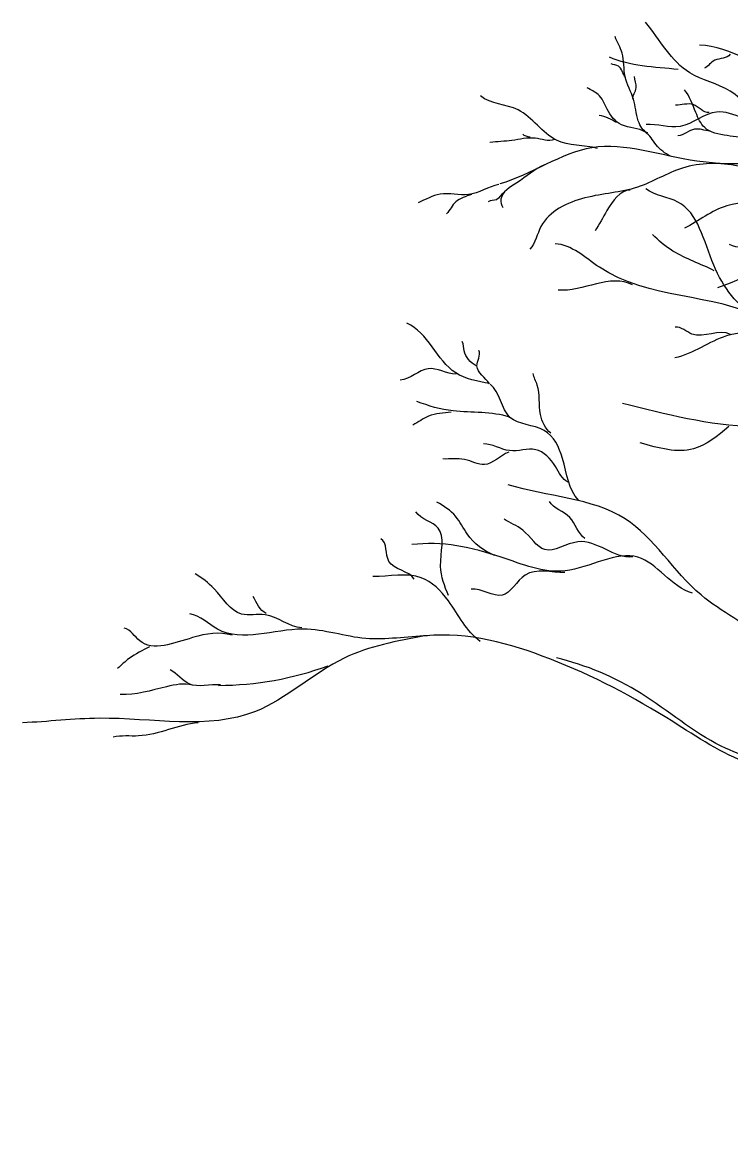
# Model space of a CAD drawing. Header units: millimetres. Extents: x 87938 to 265635, y 330093 to 434310.
# Drawn here: x 158222 to 159214, y 338258 to 339823 of the extents above; entities that cross this region are included whole.
import ezdxf

# ---------------------------------------------------------------- set-up
doc = ezdxf.new("R2010")
doc.units = ezdxf.units.MM

# ---------------------------------------------------------------- blocks, each defined once
blk = doc.blocks.new('A$C5F7D3421')
blk.add_arc((364.9, 8883), 592.8, 270.105, 290.2556)
for points, start_tangent, end_tangent in [([(1606.6, 9289.1), (1552.7, 9322.8), (1388.4, 9346.5), (1320.3, 9398.5), (1244.7, 9433.1), (1162.5, 9527.2)], (-0.981258, -0.192699), (-0.634306, 0.773082)), ([(1166.3, 9321.1), (1148.8, 9343.3), (1139.8, 9383.6), (1124.2, 9426), (1118.7, 9469.7), (1105.6, 9500.5)], (-0.947822, 0.318799), (-0.330616, 0.943765)), ([(1936.2, 9358.5), (1792.1, 9363.2), (1702.5, 9402.3), (1510.9, 9478.9), (1433.6, 9445.4), (1263.1, 9484.9)], (-0.983522, -0.180786), (-0.999609, 0.02796)), ([(1223.3, 9439), (1156.1, 9446), (1094.8, 9462.5)], (-0.991174, 0.132565), (-0.909054, 0.416678)), ([(1320, 9467.6), (1291.3, 9456.3), (1272.2, 9441.5)], (-0.539537, -0.841962), (-0.887688, -0.460446)), ([(1124.8, 9424.4), (1111.7, 9445.5), (1098.2, 9449.9)], (-0.627486, 0.778628), (-0.866697, 0.498835)), ([(1139, 9383.3), (1145, 9405.1), (1141.6, 9426.2)], (-0.179406, 0.983775), (-0.068332, 0.997663)), ([(1072.7, 9291.8), (996.3, 9307.3), (924.5, 9363.8), (854.3, 9389.9)], (-0.962175, 0.272432), (-0.775967, 0.630774)), ([(1208.8, 9277.4), (1181.9, 9298.9), (1162, 9322.3), (1117.6, 9336), (1090.6, 9365.2), (1073.9, 9392.7), (1053.5, 9405.1)], (-0.899024, 0.4379), (-0.843707, 0.536804)), ([(1414.8, 9269.6), (1389.7, 9279), (1356.6, 9306.4), (1314.6, 9315.8), (1272.7, 9330.8), (1256.1, 9359), (1235, 9401.3)], (-0.988798, 0.149262), (-0.624171, 0.781288)), ([(1280.9, 9359.1), (1251.3, 9373.7), (1218.3, 9372.7)], (-0.988358, -0.152147), (-0.99719, 0.074913)), ([(2418, 9094.2), (2125.3, 9213.2), (2026.6, 9342.4), (1847.1, 9325.9), (1693, 9229.4), (1473.6, 9131.3), (1296.6, 9031.8)], (-0.916749, 0.399465), (-0.952133, -0.305685)), ([(1108.2, 9340.1), (1075.7, 9353.5)], (-0.84422, 0.535996), (-0.991185, 0.132484)), ([(1393.7, 9339.1), (1294.9, 9359.9), (1226.7, 9333.1), (1163.2, 9336.8)], (-0.982519, -0.186163), (-0.999128, -0.041742)), ([(2680.5, 8777.1), (2436.8, 9077.2), (1975.9, 9166.1), (1799.2, 9264.7), (1257.9, 9268.2), (1062.1, 9293.2), (890.4, 9225.8)], (-0.655567, 0.755137), (-0.960341, -0.27883)), ([(1281.7, 9324.1), (1253.7, 9327.8), (1222.5, 9315.6)], (-0.98946, 0.144807), (-0.997766, -0.06681)), ([(992.7, 9308.3), (956.4, 9310.9), (913.1, 9306.7), (872.1, 9302.7)], (-0.933907, -0.357516), (-0.986288, -0.165036)), ([(946.9, 9312.7), (933.3, 9318.6)], (-0.929618, 0.368525), (-0.649379, 0.760465)), ([(1335.3, 9259), (1231, 9255.1), (1147.2, 9219.6), (1049.3, 9199.6), (967.2, 9146.2), (946.7, 9103.8)], (-0.98009, 0.198556), (-0.658337, -0.752723)), ([(1499.4, 9273.6), (1446.1, 9260.6), (1391.3, 9204.6), (1314.1, 9184.9), (1235, 9143.2)], (-0.975307, 0.220854), (-0.894973, -0.446121)), ([(973.8, 9261.6), (922, 9227.8), (892.6, 9197.2), (896.4, 9181.9)], (-0.906944, -0.421251), (0.683503, -0.729948)), ([(888.5, 9224.7), (832, 9205.9), (779.1, 9206.5), (738.3, 9190.5)], (-0.976422, -0.21587), (-0.919081, -0.39407)), ([(837.6, 9205.9), (808.3, 9192.2), (791.3, 9169.8)], (-0.947385, -0.320096), (-0.649706, -0.760186)), ([(898, 9209.4), (884.1, 9196.2), (868.8, 9192.4)], (-0.94155, -0.336874), (-0.783965, -0.620805)), ([(1133.5, 9214.2), (1090.3, 9176.1), (1068.1, 9138.3)], (-0.999724, -0.023511), (-0.557647, -0.830078)), ([(1371.1, 8979.4), (1289.5, 9074.3), (1222.8, 9191.9), (1163.1, 9216.5)], (-0.910764, 0.412927), (-0.788011, 0.615661)), ([(1290.4, 9063.8), (1213.3, 9100.4), (1175.1, 9131.6)], (-0.888343, 0.45918), (-0.70417, 0.710031)), ([(1612.9, 8729.7), (1506.8, 8850.9), (1379.9, 8974.7), (1076.1, 9070.3), (993.6, 9114.1)], (-0.920867, 0.389878), (-0.9988, 0.048967)), ([(1405.7, 9059), (1367.7, 9103.9), (1319.1, 9112.5)], (-0.912267, 0.409597), (-0.853628, 0.520883)), ([(1138.1, 9037.3), (999.2, 9027.7)], (-0.87679, 0.480873), (-0.995673, 0.092928)), ([(871.5, 8853.3), (808.2, 8873.2), (717, 8965.7)], (-0.982042, 0.188663), (-0.922894, 0.385054)), ([(1710.6, 8715.7), (1644.6, 8847.3), (1559.8, 8923), (1486.4, 8933.4), (1313.3, 8942.1), (1217, 8901.1)], (-0.274769, 0.96151), (-0.975885, -0.218286)), ([(1320.8, 8944.9), (1248.9, 8945.6), (1217.5, 8958.6)], (-0.888079, 0.459691), (-0.994205, -0.107502)), ([(846.3, 8886.3), (824, 8914.2), (820.2, 8931.6)], (-0.872767, 0.488137), (-0.526041, 0.850459)), ([(871.3, 8852.7), (847.8, 8886.3), (851.4, 8915)], (-0.520268, 0.854003), (-0.420739, 0.907182)), ([(809, 8871), (756.9, 8880.9), (704.7, 8859.6)], (-0.999894, 0.014548), (-0.997385, -0.072271)), ([(985.5, 8760.7), (966.3, 8795.7), (960.4, 8850.5), (952.4, 8872.2)], (-0.770822, 0.637051), (-0.197465, 0.98031)), ([(1037.9, 8635.3), (1007.5, 8713.5), (973.3, 8765.9), (909.4, 8790.1), (872.2, 8852.3)], (-0.715667, 0.698442), (-0.80809, 0.589059)), ([(908.9, 8790.5), (803.2, 8802.3), (735.9, 8820.1)], (-0.94939, 0.314099), (-0.923413, 0.383808)), ([(2814.8, 7081.4), (2667.7, 7465.3), (2264.8, 7766.1), (1896.5, 8259.9), (1506.2, 8769.1), (1364.6, 8772.5), (1119.5, 8815.8)], (-0.44236, 0.896838), (-0.9714, 0.237451)), ([(799.6, 8799.8), (757.7, 8792.2), (728.5, 8775.7)], (-0.997231, -0.074363), (-0.863935, -0.503603)), ([(907.1, 8725.3), (861.9, 8702), (824.7, 8711.6), (784.5, 8712.6)], (-0.936062, -0.351835), (-0.998851, 0.047921)), ([(1017.9, 8669.4), (994.1, 8698.7), (957.4, 8729.8), (908.5, 8728.1), (860, 8740.8)], (-0.922673, 0.385583), (-0.999787, -0.020623)), ([(1635.1, 8133.8), (1514.2, 8198.1), (1436.2, 8309.6), (1386.2, 8372.1), (1265.8, 8458.9), (1124.1, 8601), (906.3, 8664.4)], (-0.999989, 0.004646), (-0.954421, 0.298462)), ([(880.5, 8532.8), (829.8, 8572.8), (808.1, 8605.6), (773.3, 8632.3)], (-0.93779, 0.347202), (-0.867443, 0.497536)), ([(1049.1, 8564.2), (1020.9, 8603.6), (983, 8633.5)], (-0.808662, 0.588273), (-0.513902, 0.857849)), ([(794.7, 8457.6), (780, 8512.8), (775.3, 8583.8), (734.1, 8613.9)], (-0.377973, 0.925817), (-0.533745, 0.845646)), ([(1138.5, 8529.7), (1036, 8558), (974.3, 8543.4), (933.3, 8579.9), (898.3, 8600.1)], (-0.995727, -0.092346), (-0.839218, 0.543795)), ([(731, 8488.2), (683.5, 8521.6), (668.3, 8563.9)], (-0.52207, 0.852903), (-0.865474, 0.500955)), ([(1249.7, 8462.5), (1148.1, 8529.5), (1012.1, 8503.9), (893.3, 8529.3), (726.2, 8552.8)], (-0.963154, 0.268952), (-0.99211, -0.125372)), ([(521.4, 8397.3), (452.8, 8422), (408.8, 8423.1), (357.5, 8470.5), (322.5, 8498.6)], (-0.998824, 0.04848), (-0.832764, 0.553629)), ([(853.9, 8372.3), (794.5, 8447.9), (744, 8491.1), (653.8, 8493.3)], (-0.810479, 0.585767), (-0.999696, 0.024645)), ([(1012, 8500.6), (937.7, 8496), (894.8, 8458.4), (837, 8469.5)], (-0.999741, -0.022747), (-0.992208, -0.124596)), ([(454.9, 8424.1), (430.4, 8456.2)], (-0.886062, 0.463566), (-0.448442, 0.893812)), ([(755.6, 8382.8), (640.4, 8377.6), (523.4, 8395.1), (364, 8394.9), (312.3, 8423.4)], (-0.999509, -0.031328), (-0.989609, 0.143786)), ([(391, 8383.8), (317.4, 8379.3), (218.8, 8373.4), (190, 8397.1)], (-0.956663, 0.291198), (-0.972365, 0.233467)), ([(2014.7, 7994.2), (1646.4, 8114.6), (1354.8, 8145), (1212.9, 8222.7), (983.7, 8339.7), (752.7, 8382.5)], (-0.987815, 0.155633), (-0.994971, -0.100168)), ([(750.3, 8382.7), (600.2, 8341), (434.5, 8241.5), (143.5, 8228.8), (0, 8220.4)], (-0.98217, -0.187993), (-0.999222, -0.039434)), ([(2001.5, 8020.9), (1876.6, 8055.4), (1715.8, 8117), (1600.9, 8132.9), (1436.2, 8139.6), (1303.5, 8176.9), (1154, 8274.9), (995.9, 8341.5)], (-0.999596, -0.028416), (-0.972827, 0.231532)), ([(369.6, 8291.5), (311, 8293), (275.9, 8319)], (-0.999243, 0.038911), (-0.878249, 0.478203)), ([(317.2, 8290.7), (268.9, 8287.7), (182.5, 8273.1)], (-0.968434, 0.249272), (-0.998715, 0.050685)), ([(327.9, 8220.4), (216.6, 8195.9), (169.4, 8193.4)], (-0.995913, -0.090315), (-0.968851, -0.247644))]:
    blk.add_spline(points, degree=3, dxfattribs=dict(start_tangent=start_tangent, end_tangent=end_tangent))
at = {"start_tangent": (-0.655208, 0.755449)}
blk.add_spline([(1317.8, 8773), (1251.8, 8731.4), (1152.4, 8742.5)], degree=3, dxfattribs=at)
at = {"end_tangent": (-0.968576, 0.248717)}
blk.add_spline([(237.3, 8362.4), (199.1, 8340.3), (177.6, 8321.9)], degree=3, dxfattribs=at)

msp = doc.modelspace()

# ---------------------------------------------------------------- block references
at = {"xscale": 0.75, "yscale": 0.75, "zscale": 0.75}
msp.add_blockref('A$C5F7D3421', (158222.1, 332677.3), dxfattribs=at)

doc.saveas('drawing.dxf')
